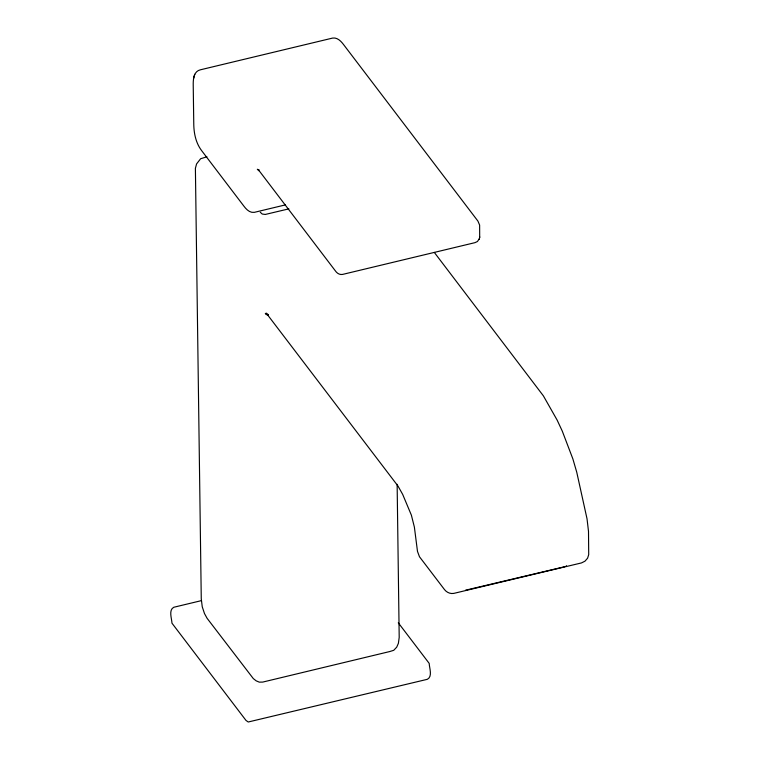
<?xml version="1.0" encoding="UTF-8"?>
<svg xmlns="http://www.w3.org/2000/svg" width="760" height="760" viewBox="0 0 760 760"><rect width="100%" height="100%" fill="white"/><g stroke="black" fill="none" stroke-linecap="round" stroke-linejoin="round"><path stroke-width="1.14" d="M479.683 237.414L479.626 225.083L477.926 221.093L343.577 44.593C340.983 41.163 337.402 37.354 332.671 38.057L200.355 69.815C193.448 71.392 193.125 79.743 193.23 85.5L193.762 123.709C193.838 133.237 195.833 143.146 201.789 150.822L243.969 206.236C246.411 209.513 249.869 213.047 254.344 212.344L285.409 204.886M566.466 565.706L565.924 566.428M257.308 169.214L259.863 171.674L335.35 270.845C336.917 273.239 339.673 275.015 342.627 274.408L474.952 242.659L477.432 241.518L479.303 238.792M193.619 78.356L194.114 76.57M194.17 76.332L194.721 74.299M479.132 239.438L479.798 236.996M206.929 156.807L200.64 158.726L196.583 163.913L195.396 168.302L201.267 598.813L202.245 606.774L204.487 613.558L207.09 618.298L253.317 678.604L256.196 680.856L259.264 682.138L262.703 682.091L389.69 651.558L393.727 650.313L396.71 647.168L398.401 643.274L399.199 637.374L397.138 484.291M288.876 208.857L265.278 214.453L262.228 214.035L260.272 212.258M201.457 600.619L173.802 607.259C168.406 610.005 171.779 618.469 171.969 623.181L245.983 720.413L248.235 722L427.358 679.307C432.744 676.561 429.372 668.087 429.191 663.385L398.287 622.792M564.775 566.703L465.481 590.207M268.185 314.459L266.133 314.535L268.337 314.659L265.306 313.433L268.27 315.334M257.877 169.566L259.331 170.05M266.209 313.072L397.974 486.029L402.676 494.389L411.388 515.175L414.38 527.089L417.487 551.399L419.472 556.747L444.505 589.598C446.661 592.392 450.233 594.044 453.767 593.399L581.514 562.913L584.981 561.165L587.594 558.201L588.706 554.639L588.506 531.392L587.033 518.833L576.755 472.255L572.888 458.954L562.267 431.081L557.137 420.09L543.371 395.837L434.302 252.405"/></g></svg>
